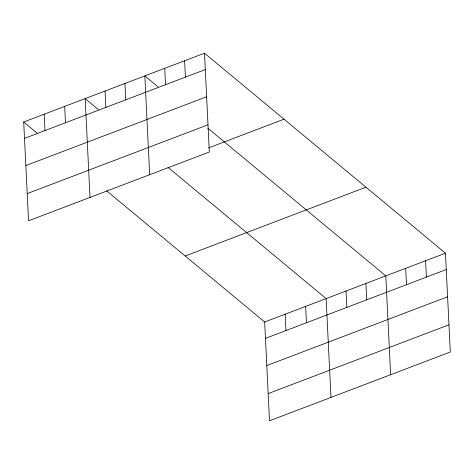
<?xml version="1.0" encoding="UTF-8"?>
<svg xmlns="http://www.w3.org/2000/svg" width="474" height="474" viewBox="0 0 474 474"><rect width="100%" height="100%" fill="white"/><g stroke="black" fill="none" stroke-linecap="round" stroke-linejoin="round"><path stroke-width="0.71" d="M204.501 53.195L209.336 152.012L28.535 220.807L23.7 121.99L204.501 53.195L445.465 253.193L450.3 352.01L269.499 420.805L264.664 321.988L106.632 190.821M24.5 138.361L205.301 69.565M25.833 165.568L206.634 96.773M27.202 193.599L208.003 124.804M208.584 147.9L284.021 119.193M185.15 255.99L365.946 187.194M264.664 321.988L445.465 253.193M265.47 338.359L446.265 269.564M266.797 365.567L447.598 296.771M268.171 393.598L448.967 324.803M158.091 86.896L144.837 75.893L149.671 174.71M207.79 128.146L385.8 275.898L390.635 374.715M98.426 109.601L85.172 98.598L90.007 197.415M168.104 167.435L326.136 298.602L330.971 397.419M23.7 121.99L36.954 132.987M425.581 260.759L426.381 277.13M405.691 268.331L406.491 284.702M365.916 283.464L366.716 299.835M346.026 291.03L346.826 307.401M305.647 306.394L306.447 322.764M285.158 314.191L285.958 330.562M184.611 60.761L185.411 77.132M164.727 68.327L165.527 84.698M124.946 83.465L125.746 99.83M105.062 91.032L105.862 107.402M64.683 106.395L65.483 122.766M44.189 114.193L44.989 130.563"/></g></svg>
